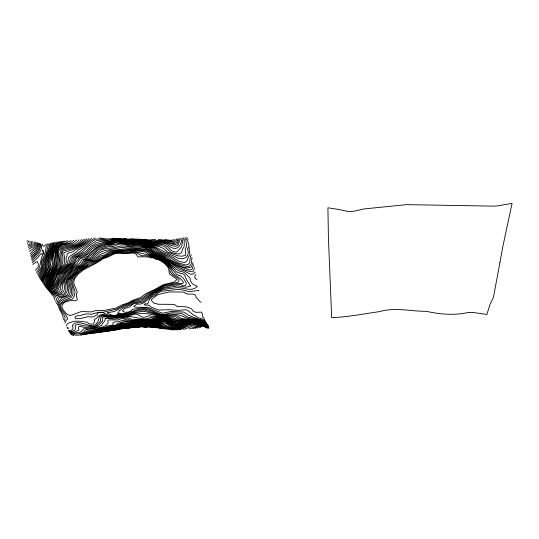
<?xml version="1.0" encoding="UTF-8"?>
<svg xmlns="http://www.w3.org/2000/svg" width="539" height="539" viewBox="0 0 539 539"><rect width="100%" height="100%" fill="white"/><g stroke="black" fill="none" stroke-linecap="round" stroke-linejoin="round"><path stroke-width="0.81" d="M63.218 319.64C63.892 314.244 58.481 310.471 58.394 305.02C59.977 299.522 65.987 297.966 70.622 295.972C72.88 291.552 70.946 286.593 69.868 282.092L70.656 279.445L78.418 270.127L86.361 265.956L88.544 263.066L95.423 260.91L99.587 258.04L106.351 255.115L110.69 252.468L118.054 251.14L133.497 250.642L144.425 251.78L146.514 252.596L148.137 254.132C154.201 256.598 160.979 258.154 165.972 262.601C171.826 265.431 172.803 272.39 178.308 275.247L180.235 275.55L183.401 278.299L186.359 283.015L185.645 285.529L183.186 285.838L181.272 284.76L178.854 284.579L171.2 285.582L163.425 287.455L156.829 290.649L150.334 294.617L142.249 300.991L133.079 302.938L131.152 304.623L122.596 308.18L120.776 310.033L118.89 310.713L119.038 312.101L117.482 313.152C126.2 315.773 133.14 309.689 141.494 309.13C148.777 308.113 154.767 313.826 161.754 314.924C169.846 313.988 178.059 313.226 185.275 317.579C191.897 319.459 198.898 319.849 205.541 321.796M191.924 257.494C191.547 260.687 192.106 265.094 188.515 266.63C181.993 266.273 176.152 262.87 170.681 259.764C166.261 254.785 159.066 254.28 154.134 249.988C148.73 245.117 140.598 244.726 133.632 244.807C126.47 244.632 118.809 239.572 112.24 244.349L107.079 244.612L97.532 247.468L87.52 256.382L80.607 258.592L79.516 259.4L77.218 263.477L73.142 266.199L70.036 270.504L66.189 274.594L61.331 283.905L60.011 290.764L58.185 292.279L53.866 293.526L52.04 294.968M54.634 299.92C53.826 293.856 60.597 295.972 63.871 293.95C66.566 291.262 66.277 286.586 65.071 283.13C67.88 276.723 72.381 269.453 78.829 266.407C83.727 265.882 83.444 259.293 88.484 259.259C92.513 259.118 93.961 254.583 97.229 252.932C102.632 246.808 111.789 249.341 118.587 246.357C126.2 244.699 134.056 249.537 142.053 247.812C149.283 247.131 152.995 254.657 159.712 256.018C170.546 261.3 180.228 270.544 192.551 271.831L193.966 270.41L194.249 267.344M179.191 238.507L177.25 243.817L174.771 244.841L163.263 241.62L152.685 242.395L138.59 239.693L116.929 238.487M180.612 238.231L177.762 245.589L175.215 246.269L171.227 245.582L167.252 243.487L163.62 242.537L153.015 243.136L138.873 240.165L124.172 239.552L112.287 238.211M176.671 239.053L176.253 240.394L174.016 242.617C162.818 238.528 151.163 242.206 139.87 239.033M177.904 238.777L176.779 242.233L174.393 243.702L162.98 241.007L152.348 241.634L138.307 239.222L130.62 238.764M56.555 303.726L59.007 297.878L65.421 295.938L67.355 294.718L68.291 293.048L68.952 287.873L67.409 282.611L68.163 279.963L76.801 269.204L83.976 265.626L87.459 260.964L92.317 260.324L100.625 254.368L109.767 250.568L124.866 248.897L138.206 249.921L146.062 249.914L149.141 251.706L151.237 253.674L163.29 259.185L166.564 261.247L178.652 270.861L183.071 271.946A9.298 6.461 13.9 0 1 185.376 273.455L190.092 278.151L190.395 280.886L192.416 283.891L197.348 286.35C191.439 292.724 182.896 286.741 175.795 287.792C168.626 289.032 160.373 288.661 154.875 294.213C148.036 296.719 145.402 305.539 136.906 303.976L133.76 306.489L135.687 307.243L147.868 307.331L162.192 313.206L171.449 311.421L183.786 312.094L189.472 315.739L200.178 319.735L205.069 320.523M57.336 305.168L58.455 302.015L61.695 298.128L69.039 295.345C71.303 291.276 70.097 286.478 68.628 282.355L69.342 279.707L77.946 269.332L84.67 266.219L87.998 262.015L93.894 260.674L99.068 256.975L101.251 255.789L104.229 255.028L110.246 251.578L117.664 250.399L130.512 249.86L142.673 250.554L146.541 251.181L150.725 254.314C160.177 257.77 170.061 262.547 175.701 271.198L177.553 272.444L183.017 273.893L184.614 275.092L186.966 280.59L189.061 283.312L189.223 284.558L190.779 286.02L185.901 287.28L177.594 285.906L163.613 288.325L157.684 291.033L149.525 296.167L144.533 300.984L142.424 302.19L133.78 303.673L129.293 307.055L124.415 308.571L122.569 311.03L124.88 312.29C127.595 312.33 130.869 311.987 132.372 309.346L141.636 308.059L147.127 308.22L160.096 313.893L162.3 314.352L165.022 314.277L171.901 312.728L180.248 313.314L182.323 313.826L187.309 316.945L205.312 321.19M53.422 297.387L54.924 295.136C62.571 294.685 65.98 291.175 63.858 283.386L64.707 280.745L67.321 276.561L74.092 267.762L80.843 264.494L84.017 260L90.727 257.204L98.576 249.604L108.096 246.801L113.23 246.525L117.893 244.558L120.372 244.052L124.516 244.504L129.899 246.33L136.953 246.997L142.181 246.842L147.47 247.738L149.498 248.695L154.626 252.966L164.732 257.527L166.376 259.198L177.439 265.72L189.452 269.985L191.972 269.588L193.622 264.79M193.056 262.56L191.338 267.048C183.792 270.282 175.546 262.621 168.848 259.818C163.593 254.421 155.023 253.957 150.058 247.974C142.215 244.504 133.436 247.037 125.459 244.032C120.952 242.55 116.505 243.466 112.287 245.178C107.315 245.124 102.774 247.313 98.024 248.445C93.375 253.788 87.87 257.75 81.376 260.256C80.149 265.875 73.041 265.033 71.424 270.241C67.55 273.947 64.431 278.582 62.639 283.649L62.746 286.283L61.675 291.478L60.846 292.414L58.771 293.256L54.338 294.179L52.627 295.911M64.094 321.345L64.875 319.405L65.01 317.02C63.319 312.883 59.391 309.622 59.472 304.764L63.157 300.87L71.323 297.319L72.826 294.907L73.095 289.706L71.168 281.836C73.432 272.842 82.642 269.264 89.144 264.312C96.131 261.732 102.295 257.629 109.046 254.509C116.505 250.022 125.668 252.986 133.84 251.315C147.1 254.96 162.61 257.015 171.463 268.921C171.503 275.139 178.665 275.853 181.724 280.004L183.482 282.719L182.768 283.352L176.859 283.629L165.15 285.811L161.612 287.253L148.084 294.867L142.033 299.664L132.978 302.035L128.868 304.528L123.835 306.32L114.275 311.529L107.214 312.748L107.685 313.119C110.583 314.695 114.268 316.777 117.542 314.352L126.948 314.089L129.205 313.685L135.08 311.232L142.491 310.006L144.917 310.08L160.77 315.409L168.04 315.611L172.729 315.059L175.936 315.403L181.946 318.657L195.603 320.004L205.709 322.093M37.198 274.055L41.294 267.088L41.611 261.415L45.316 252.751L46.098 246.855L47.964 243.871M49.271 243.601L47.809 246.586L46.381 253.343L42.85 261.146L42.52 266.818L38.047 275.591M50.39 243.332C48.214 249.126 47.189 255.452 43.875 260.876C44.198 266.812 40.883 271.568 38.801 276.884M51.508 243.055C49.089 249.085 47.722 255.621 44.831 261.415C45.155 267.485 41.395 272.464 39.468 277.983M42.318 282.234L49.871 264.952L49.359 262.116L51.582 256.402L52.694 250.17L54.082 246.902L58.124 241.708M42.925 283.191C44.784 275.84 51.245 269.446 50.754 261.853C53.509 254.819 52.391 244.625 60.894 241.438M55.719 302.136L56.703 298.296L58.252 296.47C66.257 296.874 69.699 289.719 66.243 282.867L66.991 280.226L75.143 269.588L77.05 267.91L81.47 266.212L83.511 264.831L85.869 261.179L87.042 260.297L91.825 259.387L99.863 252.528L104.451 250.682L121.659 247.374L135.141 248.843L146.406 249.112L148.636 250.298L151.755 253.034L161.774 257.709L168.202 261.523L179.77 269.46L184.028 270.787L190.59 274.317L193.103 273.974L195.334 272.195M191.278 254.846C189.128 257.797 191.177 262.217 187.983 264.649L185.416 264.885L178.55 262.938L168.566 256.247L158.796 251.78L154.141 248.324L148.831 246.047L141.056 244.308L131.664 243.837L119.18 241.674L116.525 241.613L111.869 243.709C105.846 243.527 99.513 245.164 94.716 248.668C90.195 253.04 85.357 256.577 79.186 257.959C75.231 263.362 70.474 268.409 65.657 273.482C61.951 279.013 60.193 285.387 57.558 291.215L51.495 294.139M26.95 241.405L27.334 240.61M52.62 242.786L48.456 255.021L45.93 260.344L45.33 266.832L40.068 278.906M53.725 242.516C50.666 248.944 49.164 255.991 46.401 262.466C46.61 268.597 43.093 274.236 40.654 279.788M27.502 243.385L28.715 240.879M182.148 237.955C180.963 246.653 176.522 252.05 168.431 245.575C163.438 240.879 156.317 245.42 150.529 243.305C138.065 239.161 124.758 240.637 111.971 238.696L106.756 239.006L99.284 237.942M184.021 237.686L182.512 240.738L181.724 246.768L176.758 252.117L174.043 251.895L171.031 250.332L167.575 246.741L163.634 244.558L153.655 244.531L139.062 241.135L123.215 240.246L114.969 239.255L107.274 240.124L101.703 239.168L96.373 239.013L93.159 240.677L78.93 252.427L73.257 255.56L70.488 258.141L68.891 263.793L58.441 274.775L56.797 280.165L54.351 285.677L52.862 288.075L49.271 291.282M46.394 244.14L44.023 246.323L42.493 245.555L42.109 244.14M41.193 280.563C44.131 274.122 47.917 267.667 47.803 260.499C50.989 254.779 51.178 247.785 54.931 242.247M41.732 281.338L47.843 268.018L48.692 265.215L48.342 262.385L48.719 260.694L50.585 256.672L52.249 249.564L53.617 246.242L56.359 241.977M43.518 284.1C45.384 280.091 46.57 275.793 48.625 271.858C50.114 268.462 53.536 265.626 52.243 261.509C53.422 253.532 54.324 242.496 64.397 241.169M44.083 284.956C46.421 280.017 47.648 274.567 50.578 269.844C53.988 266.866 53.785 262.5 54.035 258.471C52.822 249.112 58.67 242.065 67.799 240.899M64.936 322.976L66.209 320.355L67.503 319.176C67.234 313.61 59.458 310.713 60.766 304.515C63.663 301.288 67.934 299.556 72.233 299.239L73.816 297.07L75.116 292.044L72.778 284.221L72.516 281.58C76.915 268.281 92.546 265.868 102.572 258.255C108.972 256.53 114.234 251.107 121.43 252.703C127.554 253.714 134.595 249.928 139.682 254.832L141.71 255.729L145.55 255.715C154.949 256.8 164.402 260.606 169.994 268.638C169.266 274.944 176.044 275.914 179.339 279.714L177.735 282.402L165.817 284.7L162.38 285.987L147.929 293.721L141.818 298.33L132.877 301.126L128.754 303.585L123.606 305.256L116.101 309.251L103.016 312.263L97.37 312.351L96.151 313.307L95.383 313.024L91.812 314.311C88.133 313.563 83.936 313.759 80.601 315.605L77.111 315.8L74.975 316.892L75.332 318.751L80.122 318.583L87.992 316.723L92.883 316.999L97.31 314.783L98.28 312.647L102.989 312.647L108.272 315.221L115.083 315.76L120.19 314.715L127.285 314.668L134.144 312.445L143.03 311.387L145.476 311.555L160.737 315.969L172.756 316.191L175.714 316.898L180.208 319.243L188.36 319.492L205.878 322.383M189.708 247.603L189.054 248.668L189.91 254.57L188.185 257.487L187.053 260.748L184.796 262.56L179.298 261.415L169.347 255.257L161.1 251.767L155.589 248.061L149.66 245.622L140.733 243.655L132.648 243.163L122.427 241.755A26.202 18.784 20 0 1 118.876 241.216C116.256 240.893 113.641 241.465 111.506 243.062L103.731 243.399L96.67 245.925L92.331 248.614L86.442 254.3L77.313 257.561L75.649 259.926L74.604 262.742L64.276 273.738L58.812 284.424L56.905 290.07L51.03 293.512M44.643 285.785L46.064 283.197L48.806 274.964L54.291 265.788L55.861 249.375L57.532 246.579L61.574 243.628L66.486 242.705L70.993 240.63M46.024 287.55C49.709 282.807 49.426 276.109 53.348 271.434C57.478 267.297 58.94 261.442 57.747 255.776C55.416 239.97 74.018 249.665 78.862 239.828M45.101 286.377L46.576 283.925L50.1 273.953L55.113 266.428L55.82 263.618L56.103 252.164L56.831 249.247L57.942 247.381L62.039 244.322L69.477 243.177L73.836 240.36M45.566 286.97L47.088 284.659L50.659 274.432L56.164 266.158L57.033 260.526L56.966 251.895L58.421 248.108L60.307 246.155L62.504 245.023L72.415 243.493L76.558 240.098M66.162 325.59L67.618 323.461L70.771 322.362C75.905 319.93 81.8 321.79 87.217 322.194L89.339 323.966L93.153 324.208L94.568 321.689L94.419 319.29L95.881 318.751L99.371 315.315L101.494 314.655L103.832 314.621L110.023 316.063L114.692 316.211L120.082 315.295L127.635 315.281L136.037 313.044L148.649 313.833L160.326 316.359L171.793 317.289L179.487 319.998L188.589 319.957L206.046 322.679M36.268 272.316C41.927 267.128 39.232 258.976 43.955 253.074L41.833 254.152L41.207 253.384L37.959 257.426L32.455 262.843M85.196 239.02C80.399 247.293 70.515 247.354 62.47 249.793C58.684 255.877 64.734 265.161 57.255 270.201C51.353 274.991 52.593 283.817 47.23 288.917M87.008 238.75C81.8 246.99 71.7 248.695 63.097 250.945L62.032 253.458C64.215 260.189 62.652 267.613 56.723 271.892C51.811 276.702 53.193 284.969 47.634 289.369M187.511 237.888L185.827 240.192L186.689 246.229L185.16 249.207L185.827 255.109L182.216 256.187A48.732 36.261 16.2 0 1 177.83 255.836L167.73 252.124L163.506 248.472L159.328 246.727L140.086 242.388L115.548 240.037L113.022 240.461L110.731 241.647L102.7 241.216L100.173 241.566L95.477 243.325L93.402 245.023L91.104 246L85.101 251.902L74.294 257.373L71.586 263.261L61.352 274.257L55.544 287.658L53.981 289.861L50.114 292.306M187.936 239.39L187.599 240.562L189.149 245.959L187.37 248.937C189.29 252.926 188.226 257.036 183.812 258.484L181.232 258.76L178.503 258.349C171.577 254.859 164.267 251.942 157.637 248.162C146.945 242.651 134.46 242.732 122.717 241.384A26.344 18.899 20 0 1 118.573 240.751C115.959 240.34 113.311 240.818 111.122 242.375L103.239 242.388L96.11 244.746L91.718 247.32L85.836 253.067L75.844 257.352L73.061 262.998L62.908 274.001L57.673 284.68L56.231 288.877L54.5 290.656L50.558 292.879M186.096 237.409L184.156 240.461L184.217 246.498L182.297 249.476L181.791 252.434L179.885 253.653L177.304 254.051L170.937 252.4L165.062 246.956L162.684 245.838L153.959 245.178L139.776 241.789L115.258 239.646L112.671 239.862L110.333 240.913L107.214 240.98L102.174 240.104L96.98 240.407L88.591 246.027L81.941 252.164L73.776 256.47L72.462 257.885L70.218 263.524L59.836 274.519L58.023 279.903L54.223 287.819L49.696 291.794M83.282 239.289C78.876 247.556 69.315 246.195 61.891 248.769C56.851 254.516 63.77 264.15 56.77 269.487C50.962 274.452 51.737 283.029 46.826 288.466M173.538 239.599L173.187 240.037L170.533 240.32L164.934 239.599M175.249 239.329L173.612 241.371L158.129 239.316M46.421 288.015C50.188 283.891 49.884 277.774 52.97 273.226C56.4 268.84 60.301 264.157 59.041 258.147C54.311 240.226 76.289 251.228 81.194 239.559M89.029 238.481C83.188 246.855 72.893 249.456 63.932 252.69L63.723 253.195C64.565 256.874 64.983 260.863 63.993 264.575L55.005 275.564L52.478 283.608L51.165 286.243L48.038 289.841M48.443 290.305L52.243 285.98L56.864 274.068L65.67 264.312L66.29 261.503L66.048 258.006L67.011 255.809L67.153 253.943C69.45 252.016 73.122 252.865 74.874 250.049C81.045 247.185 86.88 243.257 91.549 238.211M48.854 290.77L51.522 288.338L53.341 285.724L57.336 274.749L67.328 264.056L68.615 257.474C71.478 254.233 75.945 253.445 78.418 249.786C84.717 246.889 89.11 241.196 95.113 237.942M31.296 258.201C35.278 254.482 40.843 249.463 39.266 243.318M31.686 259.758L38.761 251.706L40.627 246.572L40.001 243.588M32.07 261.307C35.736 256.854 41.18 253.034 41.631 246.849L40.755 243.864M32.839 264.379L37.157 261.523L38.451 264.049L38.006 267.613L35.21 270.268M29.49 251.329L33.061 248.816L35.224 246.283L35.749 245.211L35.581 242.233M30.265 253.862L35.628 247.92L36.827 245.481L36.706 242.503M195.927 274.587L194.889 275.436L194.923 278.191L196.924 279.6M30.662 255.439C33.97 252.144 38.66 248.007 37.629 242.772M30.972 256.8C35.022 253.566 39.347 248.62 38.538 243.049M80.709 335.514L86.018 332.408L115.151 325.233L116.33 324.855L117.367 323.71L123.674 321.601L135.532 322.181L139.958 321.291L151.654 321.049L158.277 319.27L162.327 319.007L166.591 319.762L173.733 324.175L176.293 324.977L187.491 321.992L198.285 322.625A15.287 9.958 11.2 0 1 202.098 323.151L207.158 324.444M197.584 328.136L201.768 325.569L204.2 325.893L206.646 327.429M199.929 327.55L202.024 326.29L204.429 326.506L205.999 328.015M83.383 334.78L86.853 332.92L111.661 326.816L117.913 324.902L121.949 322.989L135.653 322.699L140.221 321.675L151.89 321.359L160.79 319.277L166.288 319.991L174.036 324.876L176.462 325.623L179.278 325.084L185.382 322.666L190.018 322.053L200.279 322.969L207.306 324.673M115.797 330.144C126.705 325.273 139.278 325.987 150.994 325.448M116.855 329.895L121.437 328.089L139.062 325.738L148.373 326.034L155.219 325.671L160.305 328.278M85.674 334.544L105.759 328.83L116.848 326.405L122.582 323.959L132.25 323.878L143.003 322.133L152.348 321.972L161.215 319.843L163.701 319.89L166.187 320.779L175.222 326.863L177.169 327.018L179.386 326.405L185.76 323.259L190.334 322.41L200.05 323.191L207.609 325.118M84.892 334.429L86.792 333.493L91.037 332.738L105.462 328.473L114.268 326.634L122.265 323.474L132.742 323.333L142.768 321.83L152.119 321.668L161.006 319.56L165.992 320.22L175.842 326.243L179.11 325.785L185.564 322.928L190.173 322.234L200.03 323.083L207.461 324.896M183.341 329.518C188.67 328.022 193.225 325.246 198.669 324.208L203.506 324.64L206.397 325.583L208.795 327.362M118.048 329.652C124.765 326.924 132.23 327.382 139.257 325.886C146.338 326.877 153.905 324.343 160.211 328.554M195.179 328.426C199.073 325.361 205.15 322.928 208.135 328.736M189.189 328.898L192.847 327.793L198.871 324.64L201.202 324.417L206.188 325.63M97.95 332.651C108.386 330.784 118.23 326.877 128.632 324.956C140.025 324.855 151.419 322.443 162.832 323.4M192.74 328.527C196.122 328.136 197.928 324.606 201.364 324.673L204.894 325.347L208.283 327.766M94.244 333.324L100.335 331.357L113.082 328.642L125.648 324.768L134.831 324.491L143.711 323.016L153.009 322.814L162.03 321.385L164.415 321.493L168.33 324.033L173.208 328.46L175.687 329.026L180.154 328.056L186.299 324.303L188.576 323.575L193.238 323.191L200.454 323.521M96.515 332.832C105.994 330.515 115.386 328.083 124.792 325.462C134.945 324.417 145.2 323.083 155.522 322.901C160.103 322.133 165.143 321.621 168.545 325.509C171.314 329.208 176.145 330.407 180.397 328.568C188.239 322.214 199.248 321.931 208.222 326.055M86.867 329.598L84.859 330.292L84.097 331.849C79.947 334.49 74.591 334.288 70.03 332.88M120.082 329.167C131.085 326.472 142.437 325.987 153.595 327.483M28.816 249.058L33.101 246.862L34.617 244.935L34.206 241.957M27.833 244.807L30.063 244.12L29.962 241.149M28.075 246.02L30.427 245.434L31.754 244.396L31.168 241.418M28.324 247.233L30.716 246.774L33.256 244.666L32.684 241.688M100.47 332.186C110.165 330.973 118.944 326.701 128.565 325.179C139.123 325.347 149.586 322.996 160.137 323.663L162.138 324.175L170.445 328.911L173.996 330.084M112.705 330.623L118.668 328.11L127.339 326.56L154.316 324.458L158.351 325.401L164.873 329.154M114.517 330.387C121.794 326.189 130.6 326.829 138.678 325.482C146.918 326.311 155.973 322.49 162.839 328.709M91.926 333.648L97.983 331.626L112.84 328.426L125.385 324.451L134.609 324.283L143.475 322.726L152.793 322.538L161.754 320.853L164.139 320.934L166.49 321.891L170.014 324.33L172.79 327.281L176.145 328.406L179.905 327.55L184.736 324.552L188.381 323.245L193.063 322.922L202.805 323.878M127.345 328.251L142.303 326.364L147.187 327.409M105.846 331.62L114.275 329.673L118.243 327.84L127.635 325.954L154.922 323.959L159.187 324.606L163.607 327.335L169.482 329.592M67.328 328.561L68.541 328.318L67.779 327.368L66.762 327.119M108.171 331.276L114.511 329.868L118.459 327.975L127.278 326.324L154.626 324.202L158.756 325.024L162.03 327.207L167.225 329.316M86.873 329.592L102.383 327.126L106.453 325.239L108.137 322.908L107.861 320.53L108.817 319.91L118.156 319.95L122.306 318.266L128.949 320.84L132.594 321.244L139.385 320.368L148.858 320.516L157.799 318.529L163.021 318.414L169.078 320.018L175.99 323.649L178.49 323.535L184.83 321.871L189.526 321.473L201.034 322.632L206.848 323.973M103.495 331.883L114.039 329.477L118.034 327.705L127.999 325.576L155.219 323.723L159.665 324.134L166.187 327.645L171.759 329.922M134.669 327.079C141.663 325.347 148.973 326.735 155.879 327.725M136.023 327.348L142.114 326.742L144.203 327.065M130.842 327.402L122.151 328.777M124.994 328.453L133.268 327.335M179.359 329.666C188.603 326.573 199.08 320.139 208.573 326.755M155.798 239.316L148.953 240.003L143.98 239.309M89.528 333.776C98.475 331.087 107.746 329.228 116.687 326.681C125.863 323.05 135.922 324.505 145.557 322.329C155.549 323.4 165.682 316.016 172.958 326.519C177.459 329.922 181.865 325.158 185.962 323.602C191.062 321.615 196.519 323.326 201.761 323.555M152.638 325.233L155.758 325.381L161.673 328.568M131.145 327.288C140.032 325.873 149.579 325.253 158.089 328.089M126.072 238.757L123.882 238.757M131.395 327.651L142.397 326.499L146.392 327.422M198.965 290.433L189.108 291.639L181.091 289.517L178.537 289.355L161.794 291.235L158.21 292.765L155.077 295.554L152.126 296.74L149.303 299.286L148.676 301.84L147.477 303.969L145.55 303.767L144.135 304.333L144.681 305.013L149.411 305.29L150.758 306.934L158.823 310.08L168.424 309.703L178.389 310.39L185.739 309.716L187.713 310.39L193.393 314.985L195.785 315.962L197.49 317.511L204.786 319.654M68.312 330.562L70.629 330.703L72.388 329.403L73.142 328.123L72.293 325.785C76.08 318.367 87.459 326.641 93.853 325.65L96.326 323.804L98.064 321.46L99.365 316.689L101.898 315.308L104.222 315.261L111.89 316.716L120.837 315.692L130.337 315.841C132.978 313.597 137.081 313.583 139.769 315.645C142.727 318.347 146.231 317.127 149.283 315.591L150.691 316.117L166.82 317.262L178.793 320.718L188.805 320.409L198.669 321.466L206.208 322.969M68.736 331.135L71.135 331.492L74.86 330.198L75.696 327.894L74.948 325.556L77.461 324.229L84.967 325.947L94.345 326.513L96.279 325.482L100.51 321.231L100.294 318.839L101.372 316.454L102.295 315.969C113.87 318.448 125.661 314.655 137.297 317.869L145.597 318.92L150.01 317.72L156.937 316.878L168.478 318.118L178.126 321.412L188.987 320.671L198.837 321.736L206.37 323.225M69.167 331.707L73.836 332.118L77.784 330.616L79.038 329.996L78.451 328.494L78.606 326.755L80.735 326.351C85.25 328.568 90.013 326.56 94.756 327.166L98.657 325.179L102.653 320.988L102.208 318.596L102.902 317.222L105.092 316.777C113.756 320.415 123.175 313.624 131.388 319.331C140.073 319.162 148.919 320.584 157.226 317.458C166.194 315.672 173.417 323.535 182.128 321.594C190.247 320.22 198.547 321.83 206.531 323.474M150.597 257.757L151.6 257.945M204.369 318.125L203.371 317.869L202.698 316.811L202.482 313.954L201.438 312.128L195.839 312.324L193.117 311.091L191.588 308.78L189.728 307.951C185.591 306.246 181.697 306.718 177.385 306.651L174.744 304.676L172.487 304.36L157.664 304.259L157.038 303.72L154.558 303.598L152.22 301.456L151.237 299.583L158.089 294.476L169.414 291.963L184.042 292.071L185.584 293.452L187.66 294.065L192.713 294.105L194.828 294.658L196.041 296.41L195.906 297.467C198.278 298.566 198.824 301.463 201.229 302.386M201.35 323.663L208.067 325.819M69.598 332.287L74.389 333.041L80.762 332.098L84.057 328.635L95.174 327.82L101.716 325.435C102.026 322.531 105.994 321.567 105.118 318.374L115.312 318.906L121.881 317.444L125.048 317.99L130.654 320.254L132.87 320.489L139.055 319.782L147.464 320.132L152.8 319.384L157.516 317.99L163.384 318.098L167.555 319L176.718 322.874L189.351 321.21L201.283 322.517L206.686 323.723M70.461 333.473L75.615 335.204L78.694 335.197L83.828 333.115L87.507 330.818L104.33 327.577L108.602 325.718L112.88 325.071L113.062 322.713L114.329 322.026L118.87 321.662L123.06 320.146C129.205 322.463 135.707 321.52 142.047 320.907C149.148 322.349 155.683 318.542 162.663 318.731C168.774 318.091 172.339 325.239 178.348 324.175C184.796 321.406 191.709 321.426 198.547 322.49A15.233 9.924 11.2 0 1 201.95 322.962L207.003 324.222M202.664 323.75L207.764 325.347M203.614 324.06L207.919 325.583M155.091 258.821L157.172 259.535M162.839 323.4C168.956 327.2 176.017 332.9 183.354 327.786C190.422 322.315 200.589 322.41 208.377 326.29M71.06 334.503L73.728 335.602M206.201 325.637L209.024 327.961M76.632 294.355C74.995 296.834 79.785 300.122 75.352 300.708C70.865 300.297 62.322 300.897 61.857 306.731C63.117 310.632 66.122 314.513 70.164 315.517C73.998 314.513 77.751 312.647 81.632 311.488L91.158 311.913L95.437 310.68L104.094 310.451L115.919 308.106L121.949 304.966L128.639 302.642L132.769 300.223L140.538 297.568L145.624 293.748L154.787 289.497L163.155 284.72L174.124 282.106L177.122 279.424L169.394 273.906L168.64 268.361C162.044 257.965 149.175 256.22 137.944 256.928L136.03 254.051L132.965 253L127.022 253.626L119.2 253.323L114.201 253.849L108.528 256.827L102.915 258.787L96.636 262.958L83.821 269.655L77.96 274.196L74.672 278.676L73.856 281.324L74.018 284.066L77.178 291.794L76.632 294.355M42.817 249.988L42.359 251.073L43.922 252.865L42.817 249.988M499.916 262.621L493.448 297.285L489.884 304.771L486.912 314.446L476.119 312.91A25.023 17.605 10.2 0 0 468.169 312.479C454.276 315.618 440.174 314.345 426.336 311.32C413.453 311.427 400.558 308.402 387.696 309.986A28.338 20.711 4.5 0 0 380.076 311.555C364.047 313.705 347.918 317.127 331.674 317.633L328.44 238.494L327.914 207.784L339.833 209.664L348.834 211.692L354.905 211.052L364.007 208.943L406.48 204.645L493.677 206.127L496.81 206.013L512.05 203.398L502.739 246.997L499.916 262.621"/></g></svg>
